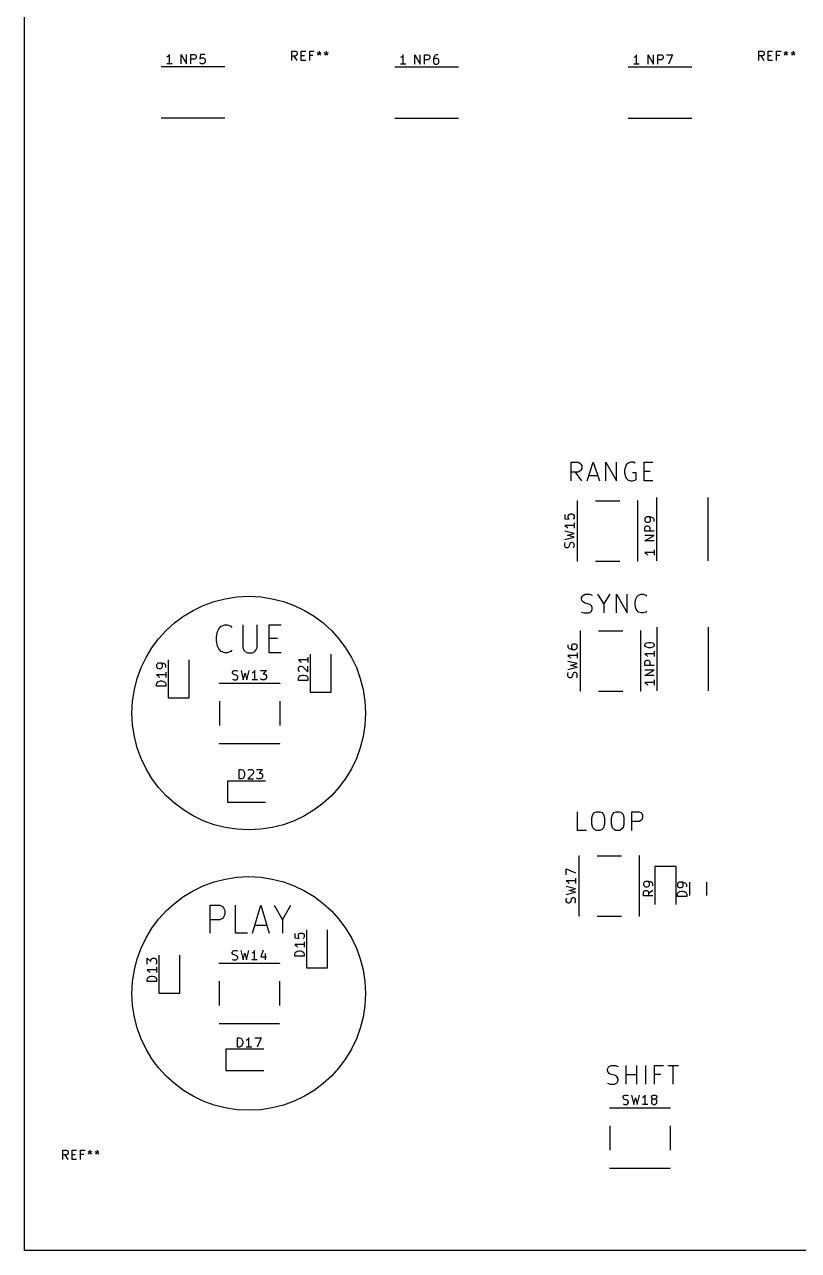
# Model space of a CAD drawing. Extents: x 119 to 479, y -311 to -46.
# Drawn here: x 119 to 201.8, y -311 to -179.8 of the extents above; entities that cross this region are included whole.
import ezdxf

# ---------------------------------------------------------------- set-up
doc = ezdxf.new("R2010")
doc.units = 0
doc.layers.add('BLACK', color=7, linetype='CONTINUOUS')

msp = doc.modelspace()

# ---------------------------------------------------------------- linework, layer by layer
at = {"layer": 'BLACK', "linetype": 'CONTINUOUS'}
for p, q in [((119, -311), (119, -51)), ((134.34, -183.25), (134.244, -183.298)), ((134.435, -183.155), (134.34, -183.25)), ((134.53, -183.012), (134.435, -183.155)), ((134.53, -184.012), (134.53, -183.012)), ((135.768, -184.012), (135.768, -183.012)), ((135.768, -183.012), (136.34, -184.012)), ((136.34, -184.012), (136.34, -183.012)), ((136.816, -184.012), (136.816, -183.012)), ((136.816, -183.012), (137.197, -183.012)), ((137.197, -183.536), (136.816, -183.536)), ((137.197, -183.012), (137.292, -183.06)), ((137.292, -183.489), (137.197, -183.536)), ((137.292, -183.06), (137.34, -183.108)), ((137.34, -183.441), (137.292, -183.489)), ((137.34, -183.108), (137.387, -183.203)), ((137.387, -183.346), (137.34, -183.441)), ((137.387, -183.203), (137.387, -183.346)), ((137.816, -183.012), (137.768, -183.489)), ((137.768, -183.489), (137.816, -183.441)), ((138.292, -183.012), (137.816, -183.012)), ((137.816, -183.441), (137.911, -183.393)), ((137.911, -183.393), (138.149, -183.393)), ((138.149, -183.393), (138.244, -183.441)), ((138.244, -183.441), (138.292, -183.489)), ((138.292, -183.489), (138.34, -183.584)), ((138.34, -183.584), (138.34, -183.822)), ((147.615, -183.672), (147.615, -182.672)), ((147.615, -182.672), (147.996, -182.672)), ((147.996, -183.196), (147.615, -183.196)), ((148.187, -183.672), (147.853, -183.196)), ((147.996, -182.672), (148.091, -182.72)), ((148.091, -183.149), (147.996, -183.196)), ((148.091, -182.72), (148.139, -182.768)), ((148.139, -183.101), (148.091, -183.149)), ((148.139, -182.768), (148.187, -182.863)), ((148.187, -183.006), (148.139, -183.101)), ((148.187, -182.863), (148.187, -183.006)), ((148.615, -183.672), (148.615, -182.672)), ((148.615, -182.672), (149.091, -182.672)), ((148.615, -183.149), (148.949, -183.149)), ((149.52, -183.672), (149.52, -182.672)), ((149.52, -182.672), (149.996, -182.672)), ((149.853, -183.149), (149.52, -183.149)), ((150.282, -182.815), (150.52, -182.91)), ((150.377, -183.101), (150.52, -182.91)), ((150.52, -182.672), (150.52, -182.91)), ((150.52, -182.91), (150.758, -182.815)), ((150.52, -182.91), (150.663, -183.101)), ((151.044, -182.815), (151.282, -182.91)), ((151.139, -183.101), (151.282, -182.91)), ((151.282, -182.672), (151.282, -182.91)), ((151.282, -182.91), (151.52, -182.815)), ((151.282, -182.91), (151.425, -183.101)), ((159.345, -183.295), (159.249, -183.343)), ((159.44, -183.2), (159.345, -183.295)), ((159.535, -183.057), (159.44, -183.2)), ((159.535, -184.057), (159.535, -183.057)), ((160.773, -184.057), (160.773, -183.057)), ((160.773, -183.057), (161.345, -184.057)), ((161.345, -184.057), (161.345, -183.057)), ((161.821, -184.057), (161.821, -183.057)), ((161.821, -183.057), (162.202, -183.057)), ((162.202, -183.581), (161.821, -183.581)), ((162.202, -183.057), (162.297, -183.105)), ((162.297, -183.533), (162.202, -183.581)), ((162.297, -183.105), (162.345, -183.153)), ((162.345, -183.486), (162.297, -183.533)), ((162.345, -183.153), (162.392, -183.248)), ((162.392, -183.391), (162.345, -183.486)), ((162.392, -183.248), (162.392, -183.391)), ((162.821, -183.295), (162.773, -183.486)), ((162.773, -183.486), (162.773, -183.867)), ((162.821, -183.533), (162.773, -183.629)), ((162.916, -183.153), (162.821, -183.295)), ((162.868, -183.486), (162.821, -183.533)), ((162.964, -183.438), (162.868, -183.486)), ((162.964, -183.105), (162.916, -183.153)), ((163.059, -183.057), (162.964, -183.105)), ((163.154, -183.438), (162.964, -183.438)), ((163.249, -183.057), (163.059, -183.057)), ((163.249, -183.486), (163.154, -183.438)), ((163.297, -183.533), (163.249, -183.486)), ((163.345, -183.629), (163.297, -183.533)), ((163.345, -183.867), (163.345, -183.629)), ((184.315, -183.295), (184.219, -183.343)), ((184.41, -183.2), (184.315, -183.295)), ((184.505, -183.057), (184.41, -183.2)), ((184.505, -184.057), (184.505, -183.057)), ((185.743, -184.057), (185.743, -183.057)), ((185.743, -183.057), (186.315, -184.057)), ((186.315, -184.057), (186.315, -183.057)), ((186.791, -184.057), (186.791, -183.057)), ((186.791, -183.057), (187.172, -183.057)), ((187.172, -183.581), (186.791, -183.581)), ((187.172, -183.057), (187.267, -183.105)), ((187.267, -183.533), (187.172, -183.581)), ((187.267, -183.105), (187.315, -183.153)), ((187.315, -183.486), (187.267, -183.533)), ((187.315, -183.153), (187.362, -183.248)), ((187.362, -183.391), (187.315, -183.486)), ((187.362, -183.248), (187.362, -183.391)), ((187.695, -183.057), (188.362, -183.057)), ((188.362, -183.057), (187.934, -184.057)), ((197.585, -183.662), (197.585, -182.662)), ((197.585, -182.662), (197.966, -182.662)), ((197.966, -183.186), (197.585, -183.186)), ((198.157, -183.662), (197.823, -183.186)), ((197.966, -182.662), (198.061, -182.71)), ((198.061, -183.139), (197.966, -183.186)), ((198.061, -182.71), (198.109, -182.758)), ((198.109, -183.091), (198.061, -183.139)), ((198.109, -182.758), (198.157, -182.853)), ((198.157, -182.996), (198.109, -183.091)), ((198.157, -182.853), (198.157, -182.996)), ((198.585, -183.662), (198.585, -182.662)), ((198.585, -182.662), (199.061, -182.662)), ((198.585, -183.139), (198.919, -183.139)), ((199.49, -183.662), (199.49, -182.662)), ((199.49, -182.662), (199.966, -182.662)), ((199.823, -183.139), (199.49, -183.139)), ((200.252, -182.805), (200.49, -182.9)), ((200.347, -183.091), (200.49, -182.9)), ((200.49, -182.662), (200.49, -182.9)), ((200.49, -182.9), (200.728, -182.805)), ((200.49, -182.9), (200.633, -183.091)), ((201.014, -182.805), (201.252, -182.9)), ((201.109, -183.091), (201.252, -182.9)), ((201.252, -182.662), (201.252, -182.9)), ((201.252, -182.9), (201.49, -182.805)), ((201.252, -182.9), (201.395, -183.091)), ((133.63, -184.31), (140.43, -184.31)), ((134.816, -184.012), (134.244, -184.012)), ((137.816, -183.965), (137.768, -183.917)), ((137.911, -184.012), (137.816, -183.965)), ((138.149, -184.012), (137.911, -184.012)), ((138.244, -183.965), (138.149, -184.012)), ((138.292, -183.917), (138.244, -183.965)), ((138.34, -183.822), (138.292, -183.917)), ((149.091, -183.672), (148.615, -183.672)), ((158.635, -184.355), (165.435, -184.355)), ((159.821, -184.057), (159.249, -184.057)), ((162.773, -183.867), (162.821, -183.962)), ((162.821, -183.962), (162.868, -184.01)), ((162.868, -184.01), (162.964, -184.057)), ((162.964, -184.057), (163.154, -184.057)), ((163.154, -184.057), (163.249, -184.01)), ((163.249, -184.01), (163.297, -183.962)), ((163.297, -183.962), (163.345, -183.867)), ((183.605, -184.355), (190.405, -184.355)), ((184.791, -184.057), (184.219, -184.057)), ((199.061, -183.662), (198.585, -183.662)), ((133.63, -189.81), (140.43, -189.81)), ((158.635, -189.855), (165.435, -189.855)), ((183.605, -189.855), (190.405, -189.855)), ((177.492, -228.655), (177.492, -226.655)), ((177.492, -226.655), (178.254, -226.655)), ((178.254, -226.655), (178.444, -226.75)), ((178.444, -226.75), (178.539, -226.845)), ((178.539, -226.845), (178.635, -227.036)), ((179.206, -228.655), (179.873, -226.655)), ((179.873, -226.655), (180.539, -228.655)), ((181.206, -228.655), (181.206, -226.655)), ((181.206, -226.655), (182.349, -228.655)), ((182.349, -228.655), (182.349, -226.655)), ((183.396, -226.94), (183.301, -227.131)), ((183.587, -226.75), (183.396, -226.94)), ((183.873, -226.655), (183.587, -226.75)), ((184.158, -226.655), (183.873, -226.655)), ((184.349, -226.75), (184.158, -226.655)), ((185.301, -228.655), (185.301, -226.655)), ((185.301, -226.655), (186.254, -226.655)), ((178.254, -227.702), (177.492, -227.702)), ((178.635, -228.655), (177.968, -227.702)), ((178.444, -227.607), (178.254, -227.702)), ((178.539, -227.512), (178.444, -227.607)), ((178.635, -227.321), (178.539, -227.512)), ((178.635, -227.036), (178.635, -227.321)), ((179.396, -228.083), (180.349, -228.083)), ((183.301, -227.131), (183.206, -227.512)), ((183.206, -227.512), (183.206, -227.798)), ((183.206, -227.798), (183.301, -228.179)), ((183.301, -228.179), (183.396, -228.369)), ((184.444, -227.798), (184.063, -227.798)), ((184.444, -228.464), (184.444, -227.798)), ((185.301, -227.607), (185.968, -227.607)), ((183.396, -228.369), (183.587, -228.56)), ((183.587, -228.56), (183.873, -228.655)), ((183.873, -228.655), (184.063, -228.655)), ((184.063, -228.655), (184.349, -228.56)), ((184.349, -228.56), (184.444, -228.464)), ((186.254, -228.655), (185.301, -228.655)), ((178.18, -237.23), (178.18, -230.77)), ((178.18, -230.77), (178.21, -230.77)), ((180.11, -230.77), (182.71, -230.77)), ((184.64, -230.77), (184.61, -230.77)), ((184.64, -237.23), (184.64, -230.77)), ((186.68, -237.22), (186.68, -230.42)), ((192.18, -237.22), (192.18, -230.42)), ((177.289, -232.238), (177.384, -232.19)), ((177.384, -232.19), (177.622, -232.19)), ((177.622, -232.19), (177.717, -232.238)), ((176.812, -232.238), (176.812, -232.714)), ((176.812, -232.714), (177.289, -232.762)), ((177.812, -233.429), (176.812, -233.429)), ((176.812, -233.429), (176.955, -233.524)), ((177.193, -232.381), (177.241, -232.286)), ((177.193, -232.619), (177.193, -232.381)), ((177.241, -232.714), (177.193, -232.619)), ((177.241, -232.286), (177.289, -232.238)), ((177.289, -232.762), (177.241, -232.714)), ((177.717, -232.238), (177.765, -232.286)), ((177.765, -232.714), (177.717, -232.762)), ((177.765, -232.286), (177.812, -232.381)), ((177.812, -232.619), (177.765, -232.714)), ((177.812, -232.381), (177.812, -232.619)), ((177.812, -233.143), (177.812, -233.714)), ((185.43, -232.606), (185.382, -232.701)), ((185.382, -232.701), (185.382, -232.891)), ((185.382, -232.891), (185.43, -232.987)), ((185.478, -232.558), (185.43, -232.606)), ((185.43, -232.987), (185.478, -233.034)), ((185.573, -232.51), (185.478, -232.558)), ((185.478, -233.034), (185.573, -233.082)), ((185.478, -233.51), (185.573, -233.463)), ((185.954, -232.51), (185.573, -232.51)), ((185.573, -233.082), (185.811, -233.082)), ((185.573, -233.463), (185.716, -233.463)), ((185.716, -233.463), (185.811, -233.51)), ((185.906, -232.558), (185.811, -232.51)), ((185.811, -233.082), (185.906, -233.034)), ((185.954, -232.606), (185.906, -232.558)), ((185.906, -233.034), (185.954, -232.987)), ((186.144, -232.558), (185.954, -232.51)), ((186.001, -232.701), (185.954, -232.606)), ((185.954, -232.987), (186.001, -232.891)), ((186.001, -232.891), (186.001, -232.701)), ((186.287, -232.653), (186.144, -232.558)), ((186.335, -232.701), (186.287, -232.653)), ((186.382, -232.796), (186.335, -232.701)), ((186.382, -232.987), (186.382, -232.796)), ((177.812, -234.286), (176.812, -234.048)), ((176.812, -234.905), (177.812, -234.667)), ((176.955, -233.524), (177.05, -233.619)), ((177.05, -233.619), (177.098, -233.714)), ((177.098, -234.476), (177.812, -234.286)), ((177.812, -234.667), (177.098, -234.476)), ((185.382, -233.653), (185.43, -233.558)), ((185.382, -234.034), (185.382, -233.653)), ((186.382, -234.034), (185.382, -234.034)), ((185.382, -235.082), (186.382, -234.51)), ((186.382, -234.51), (185.382, -234.51)), ((185.43, -233.558), (185.478, -233.51)), ((185.811, -233.51), (185.859, -233.558)), ((185.859, -233.558), (185.906, -233.653)), ((185.906, -233.653), (185.906, -234.034)), ((176.812, -235.381), (176.86, -235.238)), ((176.812, -235.619), (176.812, -235.381)), ((176.86, -235.714), (176.812, -235.619)), ((176.908, -235.762), (176.86, -235.714)), ((177.003, -235.81), (176.908, -235.762)), ((177.098, -235.81), (177.003, -235.81)), ((177.193, -235.762), (177.098, -235.81)), ((177.241, -235.714), (177.193, -235.762)), ((177.289, -235.619), (177.241, -235.714)), ((177.336, -235.429), (177.289, -235.619)), ((177.384, -235.333), (177.336, -235.429)), ((177.431, -235.286), (177.384, -235.333)), ((177.527, -235.238), (177.431, -235.286)), ((177.622, -235.238), (177.527, -235.238)), ((177.717, -235.286), (177.622, -235.238)), ((177.765, -235.333), (177.717, -235.286)), ((177.812, -235.429), (177.765, -235.333)), ((177.765, -235.81), (177.812, -235.667)), ((177.812, -235.667), (177.812, -235.429)), ((186.382, -235.082), (185.382, -235.082)), ((186.382, -236.034), (186.382, -236.606)), ((178.21, -237.23), (178.18, -237.23)), ((180.11, -237.23), (182.71, -237.23)), ((184.64, -237.23), (184.61, -237.23)), ((186.382, -236.32), (185.382, -236.32)), ((185.382, -236.32), (185.525, -236.415)), ((185.525, -236.415), (185.62, -236.51)), ((185.62, -236.51), (185.668, -236.606)), ((178.624, -241.161), (178.719, -240.97)), ((178.624, -241.351), (178.624, -241.161)), ((178.719, -241.542), (178.624, -241.351)), ((178.719, -240.97), (178.814, -240.875)), ((178.814, -240.875), (179.005, -240.78)), ((179.005, -240.78), (179.481, -240.78)), ((179.481, -240.78), (179.767, -240.875)), ((180.338, -240.78), (181.005, -241.827)), ((181.005, -241.827), (181.671, -240.78)), ((182.338, -242.78), (182.338, -240.78)), ((182.338, -240.78), (183.481, -242.78)), ((183.481, -242.78), (183.481, -240.78)), ((184.338, -241.637), (184.433, -241.256)), ((184.433, -241.256), (184.529, -241.065)), ((184.529, -241.065), (184.719, -240.875)), ((184.719, -240.875), (185.005, -240.78)), ((185.005, -240.78), (185.195, -240.78)), ((185.195, -240.78), (185.481, -240.875)), ((185.481, -240.875), (185.576, -240.97)), ((178.624, -242.685), (178.91, -242.78)), ((178.814, -241.637), (178.719, -241.542)), ((179.005, -241.732), (178.814, -241.637)), ((179.386, -241.827), (179.005, -241.732)), ((179.576, -241.923), (179.386, -241.827)), ((179.386, -242.78), (179.576, -242.685)), ((179.671, -242.018), (179.576, -241.923)), ((179.576, -242.685), (179.671, -242.589)), ((179.767, -242.208), (179.671, -242.018)), ((179.671, -242.589), (179.767, -242.399)), ((179.767, -242.399), (179.767, -242.208)), ((181.005, -241.827), (181.005, -242.78)), ((184.338, -241.923), (184.338, -241.637)), ((184.433, -242.304), (184.338, -241.923)), ((184.529, -242.494), (184.433, -242.304)), ((184.719, -242.685), (184.529, -242.494)), ((185.005, -242.78), (184.719, -242.685)), ((185.481, -242.685), (185.195, -242.78)), ((185.576, -242.589), (185.481, -242.685)), ((178.91, -242.78), (179.386, -242.78)), ((185.195, -242.78), (185.005, -242.78)), ((139.529, -245.344), (139.657, -244.772)), ((139.657, -244.772), (139.786, -244.487)), ((139.786, -244.487), (140.043, -244.201)), ((140.043, -244.201), (140.429, -244.058)), ((140.429, -244.058), (140.686, -244.058)), ((140.686, -244.058), (141.071, -244.201)), ((141.071, -244.201), (141.2, -244.344)), ((142.357, -244.058), (142.357, -246.487)), ((143.9, -246.487), (143.9, -244.058)), ((145.186, -247.058), (145.186, -244.058)), ((145.186, -244.058), (146.471, -244.058)), ((178.51, -244.69), (178.54, -244.69)), ((178.51, -251.15), (178.51, -244.69)), ((180.44, -244.69), (183.04, -244.69)), ((184.97, -244.69), (184.94, -244.69)), ((184.97, -251.15), (184.97, -244.69)), ((186.69, -251.12), (186.69, -244.32)), ((192.19, -251.12), (192.19, -244.32)), ((139.529, -245.772), (139.529, -245.344)), ((139.657, -246.344), (139.529, -245.772)), ((139.786, -246.629), (139.657, -246.344)), ((142.357, -246.487), (142.486, -246.772)), ((143.771, -246.772), (143.9, -246.487)), ((145.186, -245.487), (146.086, -245.487)), ((177.142, -246.206), (177.142, -246.396)), ((177.142, -246.396), (177.19, -246.491)), ((177.19, -246.491), (177.238, -246.539)), ((177.238, -246.539), (177.38, -246.634)), ((177.571, -246.206), (177.523, -246.301)), ((177.523, -246.301), (177.523, -246.491)), ((177.523, -246.491), (177.571, -246.587)), ((177.619, -246.158), (177.571, -246.206)), ((177.571, -246.587), (177.619, -246.634)), ((177.714, -246.11), (177.619, -246.158)), ((177.952, -246.11), (177.714, -246.11)), ((178.047, -246.158), (177.952, -246.11)), ((178.095, -246.206), (178.047, -246.158)), ((178.047, -246.634), (178.095, -246.587)), ((178.142, -246.301), (178.095, -246.206)), ((178.095, -246.587), (178.142, -246.491)), ((178.142, -246.491), (178.142, -246.301)), ((185.392, -246.172), (185.44, -246.077)), ((185.392, -246.268), (185.392, -246.172)), ((185.44, -246.363), (185.392, -246.268)), ((185.44, -246.077), (185.488, -246.03)), ((185.488, -246.41), (185.44, -246.363)), ((185.488, -246.03), (185.583, -245.982)), ((185.583, -246.458), (185.488, -246.41)), ((185.583, -245.982), (185.773, -245.934)), ((185.773, -246.506), (185.583, -246.458)), ((185.773, -245.934), (186.011, -245.934)), ((186.011, -246.506), (185.773, -246.506)), ((186.011, -245.934), (186.202, -245.982)), ((186.202, -246.458), (186.011, -246.506)), ((186.202, -245.982), (186.297, -246.03)), ((186.297, -246.41), (186.202, -246.458)), ((186.297, -246.03), (186.345, -246.077)), ((186.345, -246.363), (186.297, -246.41)), ((186.345, -246.077), (186.392, -246.172)), ((186.392, -246.268), (186.345, -246.363)), ((186.392, -246.172), (186.392, -246.268)), ((134.365, -247.812), (134.365, -251.873)), ((136.635, -251.873), (136.635, -247.812)), ((140.043, -246.915), (139.786, -246.629)), ((140.429, -247.058), (140.043, -246.915)), ((140.686, -247.058), (140.429, -247.058)), ((141.071, -246.915), (140.686, -247.058)), ((141.2, -246.772), (141.071, -246.915)), ((142.486, -246.772), (142.614, -246.915)), ((142.614, -246.915), (142.871, -247.058)), ((142.871, -247.058), (143.386, -247.058)), ((143.386, -247.058), (143.643, -246.915)), ((143.643, -246.915), (143.771, -246.772)), ((146.471, -247.058), (145.186, -247.058)), ((149.332, -247.811), (148.332, -247.811)), ((148.332, -247.811), (148.475, -247.907)), ((148.475, -247.907), (148.57, -248.002)), ((149.332, -247.526), (149.332, -248.097)), ((149.565, -247.188), (149.565, -251.248)), ((151.835, -251.248), (151.835, -247.188)), ((178.142, -247.349), (177.142, -247.349)), ((177.142, -247.349), (177.285, -247.444)), ((177.285, -247.444), (177.38, -247.539)), ((177.38, -246.634), (177.571, -246.682)), ((177.38, -247.539), (177.428, -247.634)), ((177.571, -246.682), (177.952, -246.682)), ((177.619, -246.634), (177.714, -246.682)), ((177.952, -246.682), (178.047, -246.634)), ((178.142, -247.063), (178.142, -247.634)), ((186.392, -247.172), (185.392, -247.172)), ((185.392, -247.172), (185.535, -247.268)), ((185.44, -247.934), (185.488, -247.887)), ((185.488, -247.887), (185.583, -247.839)), ((185.535, -247.268), (185.63, -247.363)), ((185.583, -247.839), (185.726, -247.839)), ((185.63, -247.363), (185.678, -247.458)), ((185.726, -247.839), (185.821, -247.887)), ((185.821, -247.887), (185.869, -247.934)), ((186.392, -246.887), (186.392, -247.458)), ((133.18, -248.246), (133.132, -248.341)), ((133.132, -248.341), (133.132, -248.532)), ((133.132, -248.532), (133.18, -248.627)), ((133.228, -248.198), (133.18, -248.246)), ((133.18, -248.627), (133.228, -248.674)), ((133.323, -248.151), (133.228, -248.198)), ((133.228, -248.674), (133.323, -248.722)), ((133.704, -248.151), (133.323, -248.151)), ((133.323, -248.722), (133.561, -248.722)), ((133.656, -248.198), (133.561, -248.151)), ((133.561, -248.722), (133.656, -248.674)), ((133.704, -248.246), (133.656, -248.198)), ((133.656, -248.674), (133.704, -248.627)), ((133.894, -248.198), (133.704, -248.151)), ((133.751, -248.341), (133.704, -248.246)), ((133.704, -248.627), (133.751, -248.532)), ((133.751, -248.532), (133.751, -248.341)), ((134.037, -248.293), (133.894, -248.198)), ((134.085, -248.341), (134.037, -248.293)), ((134.132, -248.436), (134.085, -248.341)), ((134.132, -248.627), (134.132, -248.436)), ((134.132, -249.103), (134.132, -249.674)), ((141.27, -249.123), (141.318, -249.028)), ((141.27, -249.218), (141.27, -249.123)), ((141.318, -249.313), (141.27, -249.218)), ((141.318, -249.028), (141.366, -248.98)), ((141.366, -248.98), (141.461, -248.932)), ((141.461, -248.932), (141.699, -248.932)), ((141.699, -248.932), (141.842, -248.98)), ((142.175, -248.932), (142.413, -249.932)), ((142.413, -249.932), (142.604, -249.218)), ((142.604, -249.218), (142.794, -249.932)), ((142.794, -249.932), (143.032, -248.932)), ((143.461, -249.17), (143.366, -249.218)), ((143.556, -249.075), (143.461, -249.17)), ((143.651, -248.932), (143.556, -249.075)), ((143.651, -249.932), (143.651, -248.932)), ((144.27, -248.932), (144.89, -248.932)), ((144.89, -248.932), (144.556, -249.313)), ((148.332, -248.668), (148.38, -248.573)), ((148.332, -248.907), (148.332, -248.668)), ((148.38, -249.002), (148.332, -248.907)), ((148.38, -248.573), (148.428, -248.526)), ((148.428, -249.049), (148.38, -249.002)), ((148.428, -248.526), (148.523, -248.478)), ((148.523, -248.478), (148.618, -248.478)), ((148.57, -248.002), (148.618, -248.097)), ((148.618, -248.478), (148.761, -248.526)), ((148.761, -248.526), (149.332, -249.097)), ((149.332, -249.097), (149.332, -248.478)), ((178.142, -248.206), (177.142, -247.968)), ((177.142, -248.825), (178.142, -248.587)), ((177.142, -249.301), (177.19, -249.158)), ((177.428, -248.396), (178.142, -248.206)), ((178.142, -248.587), (177.428, -248.396)), ((177.761, -249.206), (177.714, -249.253)), ((177.857, -249.158), (177.761, -249.206)), ((177.952, -249.158), (177.857, -249.158)), ((178.047, -249.206), (177.952, -249.158)), ((178.095, -249.253), (178.047, -249.206)), ((185.392, -248.03), (185.44, -247.934)), ((185.392, -248.41), (185.392, -248.03)), ((186.392, -248.41), (185.392, -248.41)), ((185.392, -249.458), (186.392, -248.887)), ((186.392, -248.887), (185.392, -248.887)), ((185.869, -247.934), (185.916, -248.03)), ((185.916, -248.03), (185.916, -248.41)), ((134.132, -249.389), (133.132, -249.389)), ((133.132, -249.389), (133.275, -249.484)), ((133.132, -250.389), (133.18, -250.246)), ((133.132, -250.627), (133.132, -250.389)), ((133.18, -250.246), (133.275, -250.151)), ((133.275, -249.484), (133.37, -249.579)), ((133.275, -250.151), (133.37, -250.103)), ((133.37, -249.579), (133.418, -249.674)), ((133.37, -250.103), (133.561, -250.055)), ((133.561, -250.055), (133.704, -250.055)), ((133.704, -250.055), (133.894, -250.103)), ((133.894, -250.103), (133.99, -250.151)), ((133.99, -250.151), (134.085, -250.246)), ((134.085, -250.246), (134.132, -250.389)), ((134.132, -250.389), (134.132, -250.627)), ((139.85, -250.3), (146.31, -250.3)), ((139.85, -250.33), (139.85, -250.3)), ((141.27, -249.885), (141.413, -249.932)), ((141.366, -249.361), (141.318, -249.313)), ((141.461, -249.409), (141.366, -249.361)), ((141.413, -249.932), (141.651, -249.932)), ((141.651, -249.456), (141.461, -249.409)), ((141.747, -249.504), (141.651, -249.456)), ((141.651, -249.932), (141.747, -249.885)), ((141.794, -249.551), (141.747, -249.504)), ((141.747, -249.885), (141.794, -249.837)), ((141.842, -249.647), (141.794, -249.551)), ((141.794, -249.837), (141.842, -249.742)), ((141.842, -249.742), (141.842, -249.647)), ((143.937, -249.932), (143.366, -249.932)), ((144.318, -249.885), (144.27, -249.837)), ((144.413, -249.932), (144.318, -249.885)), ((144.699, -249.932), (144.413, -249.932)), ((144.556, -249.313), (144.699, -249.313)), ((144.699, -249.313), (144.794, -249.361)), ((144.794, -249.885), (144.699, -249.932)), ((144.794, -249.361), (144.842, -249.409)), ((144.842, -249.837), (144.794, -249.885)), ((144.842, -249.409), (144.89, -249.504)), ((144.89, -249.742), (144.842, -249.837)), ((144.89, -249.504), (144.89, -249.742)), ((146.31, -250.3), (146.31, -250.33)), ((148.332, -249.764), (148.38, -249.621)), ((148.332, -250.002), (148.332, -249.764)), ((149.332, -250.002), (148.332, -250.002)), ((148.38, -249.621), (148.475, -249.526)), ((148.475, -249.526), (148.57, -249.478)), ((148.57, -249.478), (148.761, -249.43)), ((148.761, -249.43), (148.904, -249.43)), ((148.904, -249.43), (149.094, -249.478)), ((149.094, -249.478), (149.19, -249.526)), ((149.19, -249.526), (149.285, -249.621)), ((149.285, -249.621), (149.332, -249.764)), ((149.332, -249.764), (149.332, -250.002)), ((177.142, -249.539), (177.142, -249.301)), ((177.19, -249.634), (177.142, -249.539)), ((177.238, -249.682), (177.19, -249.634)), ((177.333, -249.73), (177.238, -249.682)), ((177.428, -249.73), (177.333, -249.73)), ((177.523, -249.682), (177.428, -249.73)), ((177.571, -249.634), (177.523, -249.682)), ((177.619, -249.539), (177.571, -249.634)), ((177.666, -249.349), (177.619, -249.539)), ((177.714, -249.253), (177.666, -249.349)), ((178.142, -249.349), (178.095, -249.253)), ((178.095, -249.73), (178.142, -249.587)), ((178.142, -249.587), (178.142, -249.349)), ((186.392, -249.458), (185.392, -249.458)), ((186.392, -250.22), (185.392, -250.22)), ((185.392, -250.22), (185.535, -250.315)), ((185.535, -250.315), (185.63, -250.41)), ((185.63, -250.41), (185.678, -250.506)), ((186.392, -249.934), (186.392, -250.506)), ((134.132, -250.627), (133.132, -250.627)), ((149.565, -251.248), (151.835, -251.248)), ((178.54, -251.15), (178.51, -251.15)), ((180.44, -251.15), (183.04, -251.15)), ((184.97, -251.15), (184.94, -251.15)), ((134.365, -251.873), (136.635, -251.873)), ((139.85, -252.23), (139.85, -254.83)), ((146.31, -252.23), (146.31, -254.83)), ((139.85, -256.76), (139.85, -256.73)), ((139.85, -256.76), (146.31, -256.76)), ((146.31, -256.76), (146.31, -256.73)), ((141.986, -260.532), (141.986, -259.532)), ((141.986, -259.532), (142.224, -259.532)), ((142.224, -259.532), (142.367, -259.58)), ((142.367, -259.58), (142.462, -259.675)), ((142.462, -259.675), (142.51, -259.77)), ((142.938, -259.628), (142.986, -259.58)), ((142.986, -259.58), (143.081, -259.532)), ((143.081, -259.532), (143.319, -259.532)), ((143.319, -259.532), (143.414, -259.58)), ((143.414, -259.58), (143.462, -259.628)), ((143.462, -259.628), (143.51, -259.723)), ((143.51, -259.723), (143.51, -259.818)), ((143.843, -259.532), (144.462, -259.532)), ((144.462, -259.532), (144.129, -259.913)), ((144.8, -260.765), (140.74, -260.765)), ((140.74, -260.765), (140.74, -263.035)), ((142.224, -260.532), (141.986, -260.532)), ((142.367, -260.485), (142.224, -260.532)), ((142.462, -260.39), (142.367, -260.485)), ((142.51, -260.294), (142.462, -260.39)), ((142.51, -259.77), (142.557, -259.961)), ((142.557, -260.104), (142.51, -260.294)), ((142.557, -259.961), (142.557, -260.104)), ((143.462, -259.961), (142.89, -260.532)), ((142.89, -260.532), (143.51, -260.532)), ((143.51, -259.818), (143.462, -259.961)), ((143.89, -260.485), (143.843, -260.437)), ((143.986, -260.532), (143.89, -260.485)), ((144.271, -260.532), (143.986, -260.532)), ((144.129, -259.913), (144.271, -259.913)), ((144.271, -259.913), (144.367, -259.961)), ((144.367, -260.485), (144.271, -260.532)), ((144.367, -259.961), (144.414, -260.009)), ((144.414, -260.437), (144.367, -260.485)), ((144.414, -260.009), (144.462, -260.104)), ((144.462, -260.342), (144.414, -260.437)), ((144.462, -260.104), (144.462, -260.342)), ((140.74, -263.035), (144.8, -263.035)), ((178.196, -266.055), (178.196, -264.055)), ((179.72, -264.721), (179.815, -264.34)), ((179.72, -265.388), (179.72, -264.721)), ((179.815, -264.34), (180.006, -264.15)), ((180.006, -264.15), (180.196, -264.055)), ((180.196, -264.055), (180.577, -264.055)), ((180.577, -264.055), (180.768, -264.15)), ((180.768, -264.15), (180.958, -264.34)), ((180.958, -264.34), (181.054, -264.721)), ((181.054, -264.721), (181.054, -265.388)), ((181.815, -264.721), (181.911, -264.34)), ((181.815, -265.388), (181.815, -264.721)), ((181.911, -264.34), (182.101, -264.15)), ((182.101, -264.15), (182.292, -264.055)), ((182.292, -264.055), (182.673, -264.055)), ((182.673, -264.055), (182.863, -264.15)), ((182.863, -264.15), (183.054, -264.34)), ((183.054, -264.34), (183.149, -264.721)), ((183.149, -264.721), (183.149, -265.388)), ((184.006, -266.055), (184.006, -264.055)), ((184.006, -264.055), (184.768, -264.055)), ((184.768, -264.055), (184.958, -264.15)), ((184.958, -264.15), (185.054, -264.245)), ((185.054, -264.912), (184.958, -265.007)), ((185.054, -264.245), (185.149, -264.436)), ((185.149, -264.721), (185.054, -264.912)), ((185.149, -264.436), (185.149, -264.721)), ((179.149, -266.055), (178.196, -266.055)), ((179.815, -265.769), (179.72, -265.388)), ((180.006, -265.96), (179.815, -265.769)), ((180.196, -266.055), (180.006, -265.96)), ((180.577, -266.055), (180.196, -266.055)), ((180.768, -265.96), (180.577, -266.055)), ((180.958, -265.769), (180.768, -265.96)), ((181.054, -265.388), (180.958, -265.769)), ((181.911, -265.769), (181.815, -265.388)), ((182.101, -265.96), (181.911, -265.769)), ((182.292, -266.055), (182.101, -265.96)), ((182.673, -266.055), (182.292, -266.055)), ((182.863, -265.96), (182.673, -266.055)), ((183.054, -265.769), (182.863, -265.96)), ((183.149, -265.388), (183.054, -265.769)), ((184.768, -265.102), (184.006, -265.102)), ((184.958, -265.007), (184.768, -265.102)), ((178.35, -268.78), (178.38, -268.78)), ((178.35, -275.24), (178.35, -268.78)), ((180.28, -268.78), (182.88, -268.78)), ((184.81, -268.78), (184.78, -268.78)), ((184.81, -275.24), (184.81, -268.78)), ((176.982, -270.82), (176.982, -270.153)), ((176.982, -270.153), (177.982, -270.581)), ((186.465, -269.928), (186.465, -273.988)), ((188.735, -269.928), (186.465, -269.928)), ((188.735, -273.988), (188.735, -269.928)), ((177.982, -271.439), (176.982, -271.439)), ((176.982, -271.439), (177.125, -271.534)), ((177.125, -271.534), (177.22, -271.629)), ((177.982, -271.153), (177.982, -271.724)), ((185.443, -271.514), (185.348, -271.562)), ((185.824, -271.514), (185.443, -271.514)), ((185.776, -271.562), (185.681, -271.514)), ((186.014, -271.562), (185.824, -271.514)), ((177.982, -272.296), (176.982, -272.058)), ((176.982, -272.915), (177.982, -272.677)), ((177.22, -271.629), (177.268, -271.724)), ((177.268, -272.486), (177.982, -272.296)), ((177.982, -272.677), (177.268, -272.486)), ((185.3, -271.61), (185.252, -271.705)), ((185.252, -271.705), (185.252, -271.895)), ((185.252, -271.895), (185.3, -271.99)), ((185.252, -272.657), (185.3, -272.562)), ((185.252, -273.038), (185.252, -272.657)), ((185.348, -271.562), (185.3, -271.61)), ((185.3, -271.99), (185.348, -272.038)), ((185.3, -272.562), (185.348, -272.514)), ((185.348, -272.038), (185.443, -272.086)), ((185.348, -272.514), (185.443, -272.467)), ((185.443, -272.086), (185.681, -272.086)), ((185.443, -272.467), (185.586, -272.467)), ((185.586, -272.467), (185.681, -272.514)), ((185.681, -272.086), (185.776, -272.038)), ((185.681, -272.514), (185.729, -272.562)), ((185.729, -272.562), (185.776, -272.657)), ((185.824, -271.61), (185.776, -271.562)), ((185.776, -272.038), (185.824, -271.99)), ((186.252, -272.467), (185.776, -272.8)), ((185.776, -272.657), (185.776, -273.038)), ((185.871, -271.705), (185.824, -271.61)), ((185.824, -271.99), (185.871, -271.895)), ((185.871, -271.895), (185.871, -271.705)), ((186.157, -271.657), (186.014, -271.562)), ((186.205, -271.705), (186.157, -271.657)), ((186.252, -271.8), (186.205, -271.705)), ((186.252, -271.99), (186.252, -271.8)), ((188.92, -271.697), (188.872, -271.792)), ((188.872, -271.792), (188.872, -271.983)), ((188.872, -271.983), (188.92, -272.078)), ((188.872, -272.887), (188.92, -272.745)), ((188.968, -271.649), (188.92, -271.697)), ((188.92, -272.078), (188.968, -272.126)), ((188.92, -272.745), (189.015, -272.649)), ((189.063, -271.602), (188.968, -271.649)), ((188.968, -272.126), (189.063, -272.173)), ((189.015, -272.649), (189.11, -272.602)), ((189.444, -271.602), (189.063, -271.602)), ((189.063, -272.173), (189.301, -272.173)), ((189.11, -272.602), (189.301, -272.554)), ((189.396, -271.649), (189.301, -271.602)), ((189.301, -272.173), (189.396, -272.126)), ((189.301, -272.554), (189.444, -272.554)), ((189.444, -271.697), (189.396, -271.649)), ((189.396, -272.126), (189.444, -272.078)), ((189.634, -271.649), (189.444, -271.602)), ((189.491, -271.792), (189.444, -271.697)), ((189.444, -272.078), (189.491, -271.983)), ((189.444, -272.554), (189.634, -272.602)), ((189.491, -271.983), (189.491, -271.792)), ((189.777, -271.745), (189.634, -271.649)), ((189.634, -272.602), (189.73, -272.649)), ((189.73, -272.649), (189.825, -272.745)), ((189.825, -271.792), (189.777, -271.745)), ((189.872, -271.887), (189.825, -271.792)), ((189.825, -272.745), (189.872, -272.887)), ((189.872, -272.078), (189.872, -271.887)), ((190.19, -273.027), (190.19, -271.573)), ((192.01, -273.027), (192.01, -271.573)), ((138.886, -277.058), (138.886, -274.058)), ((138.886, -274.058), (139.914, -274.058)), ((139.914, -274.058), (140.171, -274.201)), ((141.586, -277.058), (141.586, -274.058)), ((143.386, -277.058), (144.286, -274.058)), ((144.286, -274.058), (145.186, -277.058)), ((145.7, -274.058), (146.6, -275.629)), ((146.6, -275.629), (147.5, -274.058)), ((176.982, -273.391), (177.03, -273.248)), ((176.982, -273.629), (176.982, -273.391)), ((177.03, -273.724), (176.982, -273.629)), ((177.078, -273.772), (177.03, -273.724)), ((177.173, -273.82), (177.078, -273.772)), ((177.268, -273.82), (177.173, -273.82)), ((177.363, -273.772), (177.268, -273.82)), ((177.411, -273.724), (177.363, -273.772)), ((177.459, -273.629), (177.411, -273.724)), ((177.506, -273.439), (177.459, -273.629)), ((177.554, -273.343), (177.506, -273.439)), ((177.601, -273.296), (177.554, -273.343)), ((177.697, -273.248), (177.601, -273.296)), ((177.792, -273.248), (177.697, -273.248)), ((177.887, -273.296), (177.792, -273.248)), ((177.935, -273.343), (177.887, -273.296)), ((177.982, -273.439), (177.935, -273.343)), ((177.935, -273.82), (177.982, -273.677)), ((177.982, -273.677), (177.982, -273.439)), ((186.252, -273.038), (185.252, -273.038)), ((188.872, -273.126), (188.872, -272.887)), ((189.872, -273.126), (188.872, -273.126)), ((189.872, -272.887), (189.872, -273.126)), ((140.171, -274.201), (140.3, -274.344)), ((140.3, -275.344), (140.171, -275.487)), ((140.3, -274.344), (140.429, -274.629)), ((140.429, -275.058), (140.3, -275.344)), ((140.429, -274.629), (140.429, -275.058)), ((178.38, -275.24), (178.35, -275.24)), ((180.28, -275.24), (182.88, -275.24)), ((184.81, -275.24), (184.78, -275.24)), ((139.914, -275.629), (138.886, -275.629)), ((140.171, -275.487), (139.914, -275.629)), ((143.643, -276.201), (144.929, -276.201)), ((146.6, -275.629), (146.6, -277.058)), ((149.165, -276.7), (149.165, -280.76)), ((151.435, -280.76), (151.435, -276.7)), ((142.871, -277.058), (141.586, -277.058)), ((147.932, -277.086), (147.932, -277.562)), ((147.932, -277.562), (148.409, -277.61)), ((148.313, -277.229), (148.361, -277.133)), ((148.313, -277.467), (148.313, -277.229)), ((148.361, -277.562), (148.313, -277.467)), ((148.361, -277.133), (148.409, -277.086)), ((148.409, -277.61), (148.361, -277.562)), ((148.409, -277.086), (148.504, -277.038)), ((148.504, -277.038), (148.742, -277.038)), ((148.742, -277.038), (148.837, -277.086)), ((148.837, -277.086), (148.885, -277.133)), ((148.885, -277.562), (148.837, -277.61)), ((148.885, -277.133), (148.932, -277.229)), ((148.932, -277.467), (148.885, -277.562)), ((148.932, -277.229), (148.932, -277.467)), ((148.932, -277.99), (148.932, -278.562)), ((133.365, -279.4), (133.365, -283.46)), ((135.635, -283.46), (135.635, -279.4)), ((141.24, -279.093), (141.288, -278.998)), ((141.24, -279.188), (141.24, -279.093)), ((141.288, -279.283), (141.24, -279.188)), ((141.288, -278.998), (141.336, -278.95)), ((141.336, -279.331), (141.288, -279.283)), ((141.336, -278.95), (141.431, -278.902)), ((141.431, -279.379), (141.336, -279.331)), ((141.431, -278.902), (141.669, -278.902)), ((141.621, -279.426), (141.431, -279.379)), ((141.669, -278.902), (141.812, -278.95)), ((142.145, -278.902), (142.383, -279.902)), ((142.383, -279.902), (142.574, -279.188)), ((142.574, -279.188), (142.764, -279.902)), ((142.764, -279.902), (143.002, -278.902)), ((143.431, -279.14), (143.336, -279.188)), ((143.526, -279.045), (143.431, -279.14)), ((143.621, -278.902), (143.526, -279.045)), ((143.621, -279.902), (143.621, -278.902)), ((144.526, -278.855), (144.288, -279.569)), ((144.764, -279.236), (144.764, -279.902)), ((148.932, -278.276), (147.932, -278.276)), ((147.932, -278.276), (148.075, -278.371)), ((147.932, -279.276), (147.98, -279.133)), ((147.932, -279.514), (147.932, -279.276)), ((147.98, -279.133), (148.075, -279.038)), ((148.075, -278.371), (148.17, -278.467)), ((148.075, -279.038), (148.17, -278.99)), ((148.17, -278.467), (148.218, -278.562)), ((148.17, -278.99), (148.361, -278.943)), ((148.361, -278.943), (148.504, -278.943)), ((148.504, -278.943), (148.694, -278.99)), ((148.694, -278.99), (148.79, -279.038)), ((148.79, -279.038), (148.885, -279.133)), ((148.885, -279.133), (148.932, -279.276)), ((148.932, -279.276), (148.932, -279.514)), ((132.132, -280.357), (132.132, -279.738)), ((132.132, -279.738), (132.513, -280.071)), ((132.513, -279.929), (132.561, -279.833)), ((132.513, -280.071), (132.513, -279.929)), ((132.561, -279.833), (132.609, -279.786)), ((132.609, -279.786), (132.704, -279.738)), ((132.704, -279.738), (132.942, -279.738)), ((132.942, -279.738), (133.037, -279.786)), ((133.037, -279.786), (133.085, -279.833)), ((133.085, -280.31), (133.037, -280.357)), ((133.085, -279.833), (133.132, -279.929)), ((133.132, -280.214), (133.085, -280.31)), ((133.132, -279.929), (133.132, -280.214)), ((133.132, -280.69), (133.132, -281.262)), ((139.82, -280.3), (139.82, -280.27)), ((139.82, -280.27), (146.28, -280.27)), ((141.24, -279.855), (141.383, -279.902)), ((141.383, -279.902), (141.621, -279.902)), ((141.717, -279.474), (141.621, -279.426)), ((141.621, -279.902), (141.717, -279.855)), ((141.764, -279.521), (141.717, -279.474)), ((141.717, -279.855), (141.764, -279.807)), ((141.812, -279.617), (141.764, -279.521)), ((141.764, -279.807), (141.812, -279.712)), ((141.812, -279.712), (141.812, -279.617)), ((143.907, -279.902), (143.336, -279.902)), ((144.288, -279.569), (144.907, -279.569)), ((146.28, -280.27), (146.28, -280.3)), ((148.932, -279.514), (147.932, -279.514)), ((133.132, -280.976), (132.132, -280.976)), ((132.132, -280.976), (132.275, -281.071)), ((132.132, -281.976), (132.18, -281.833)), ((132.132, -282.214), (132.132, -281.976)), ((132.18, -281.833), (132.275, -281.738)), ((132.275, -281.071), (132.37, -281.167)), ((132.275, -281.738), (132.37, -281.69)), ((132.37, -281.167), (132.418, -281.262)), ((132.37, -281.69), (132.561, -281.643)), ((132.561, -281.643), (132.704, -281.643)), ((132.704, -281.643), (132.894, -281.69)), ((132.894, -281.69), (132.99, -281.738)), ((132.99, -281.738), (133.085, -281.833)), ((133.085, -281.833), (133.132, -281.976)), ((133.132, -281.976), (133.132, -282.214)), ((149.165, -280.76), (151.435, -280.76)), ((133.132, -282.214), (132.132, -282.214)), ((139.82, -282.2), (139.82, -284.8)), ((146.28, -282.2), (146.28, -284.8)), ((133.365, -283.46), (135.635, -283.46)), ((139.82, -286.73), (139.82, -286.7)), ((139.82, -286.73), (146.28, -286.73)), ((146.28, -286.73), (146.28, -286.7)), ((141.786, -289.232), (141.786, -288.232)), ((141.786, -288.232), (142.024, -288.232)), ((142.024, -288.232), (142.167, -288.28)), ((142.167, -288.28), (142.262, -288.375)), ((142.262, -288.375), (142.31, -288.47)), ((142.31, -288.47), (142.357, -288.661)), ((142.833, -288.47), (142.738, -288.518)), ((142.929, -288.375), (142.833, -288.47)), ((143.024, -288.232), (142.929, -288.375)), ((143.024, -289.232), (143.024, -288.232)), ((143.643, -288.232), (144.31, -288.232)), ((144.31, -288.232), (143.881, -289.232)), ((140.54, -289.465), (140.54, -291.735)), ((144.6, -289.465), (140.54, -289.465)), ((142.024, -289.232), (141.786, -289.232)), ((142.167, -289.185), (142.024, -289.232)), ((142.262, -289.09), (142.167, -289.185)), ((142.31, -288.994), (142.262, -289.09)), ((142.357, -288.804), (142.31, -288.994)), ((142.357, -288.661), (142.357, -288.804)), ((143.31, -289.232), (142.738, -289.232)), ((181.576, -291.3), (181.767, -291.205)), ((181.767, -291.205), (182.243, -291.205)), ((182.243, -291.205), (182.529, -291.3)), ((183.386, -293.205), (183.386, -291.205)), ((184.529, -293.205), (184.529, -291.205)), ((185.481, -293.205), (185.481, -291.205)), ((186.433, -293.205), (186.433, -291.205)), ((186.433, -291.205), (187.386, -291.205)), ((187.862, -291.205), (189.005, -291.205)), ((188.433, -293.205), (188.433, -291.205)), ((140.54, -291.735), (144.6, -291.735)), ((181.386, -291.586), (181.481, -291.395)), ((181.386, -291.776), (181.386, -291.586)), ((181.481, -291.967), (181.386, -291.776)), ((181.481, -291.395), (181.576, -291.3)), ((181.576, -292.062), (181.481, -291.967)), ((181.767, -292.157), (181.576, -292.062)), ((182.148, -292.252), (181.767, -292.157)), ((182.338, -292.348), (182.148, -292.252)), ((182.433, -292.443), (182.338, -292.348)), ((182.529, -292.633), (182.433, -292.443)), ((183.386, -292.157), (184.529, -292.157)), ((187.1, -292.157), (186.433, -292.157)), ((181.386, -293.11), (181.671, -293.205)), ((181.671, -293.205), (182.148, -293.205)), ((182.148, -293.205), (182.338, -293.11)), ((182.338, -293.11), (182.433, -293.014)), ((182.433, -293.014), (182.529, -292.824)), ((182.529, -292.824), (182.529, -292.633)), ((183.05, -294.563), (183.098, -294.468)), ((183.05, -294.658), (183.05, -294.563)), ((183.098, -294.753), (183.05, -294.658)), ((183.098, -294.468), (183.146, -294.42)), ((183.146, -294.801), (183.098, -294.753)), ((183.146, -294.42), (183.241, -294.372)), ((183.241, -294.849), (183.146, -294.801)), ((183.241, -294.372), (183.479, -294.372)), ((183.431, -294.896), (183.241, -294.849)), ((183.527, -294.944), (183.431, -294.896)), ((183.479, -294.372), (183.622, -294.42)), ((183.574, -294.991), (183.527, -294.944)), ((183.622, -295.087), (183.574, -294.991)), ((183.622, -295.182), (183.622, -295.087)), ((183.955, -294.372), (184.193, -295.372)), ((184.193, -295.372), (184.384, -294.658)), ((184.384, -294.658), (184.574, -295.372)), ((184.574, -295.372), (184.812, -294.372)), ((185.241, -294.61), (185.146, -294.658)), ((185.336, -294.515), (185.241, -294.61)), ((185.431, -294.372), (185.336, -294.515)), ((185.431, -295.372), (185.431, -294.372)), ((186.098, -294.563), (186.146, -294.468)), ((186.098, -294.61), (186.098, -294.563)), ((186.146, -294.706), (186.098, -294.61)), ((186.146, -294.896), (186.098, -294.991)), ((186.098, -294.991), (186.098, -295.182)), ((186.146, -294.468), (186.193, -294.42)), ((186.193, -294.753), (186.146, -294.706)), ((186.193, -294.849), (186.146, -294.896)), ((186.193, -294.42), (186.289, -294.372)), ((186.289, -294.801), (186.193, -294.753)), ((186.289, -294.801), (186.193, -294.849)), ((186.289, -294.372), (186.479, -294.372)), ((186.479, -294.801), (186.289, -294.801)), ((186.479, -294.372), (186.574, -294.42)), ((186.574, -294.753), (186.479, -294.801)), ((186.574, -294.849), (186.479, -294.801)), ((186.574, -294.42), (186.622, -294.468)), ((186.622, -294.706), (186.574, -294.753)), ((186.622, -294.896), (186.574, -294.849)), ((186.622, -294.468), (186.67, -294.563)), ((186.67, -294.61), (186.622, -294.706)), ((186.67, -294.991), (186.622, -294.896)), ((186.67, -294.563), (186.67, -294.61)), ((186.67, -295.182), (186.67, -294.991)), ((181.63, -295.77), (181.63, -295.74)), ((181.63, -295.74), (188.09, -295.74)), ((183.05, -295.325), (183.193, -295.372)), ((183.193, -295.372), (183.431, -295.372)), ((183.431, -295.372), (183.527, -295.325)), ((183.527, -295.325), (183.574, -295.277)), ((183.574, -295.277), (183.622, -295.182)), ((185.717, -295.372), (185.146, -295.372)), ((186.098, -295.182), (186.146, -295.277)), ((186.146, -295.277), (186.193, -295.325)), ((186.193, -295.325), (186.289, -295.372)), ((186.289, -295.372), (186.479, -295.372)), ((186.479, -295.372), (186.574, -295.325)), ((186.574, -295.325), (186.622, -295.277)), ((186.622, -295.277), (186.67, -295.182)), ((188.09, -295.74), (188.09, -295.77)), ((181.63, -297.67), (181.63, -300.27)), ((188.09, -297.67), (188.09, -300.27)), ((123.095, -301.252), (123.095, -300.252)), ((123.095, -300.252), (123.476, -300.252)), ((123.476, -300.252), (123.571, -300.3)), ((123.571, -300.3), (123.619, -300.348)), ((123.619, -300.348), (123.667, -300.443)), ((124.095, -301.252), (124.095, -300.252)), ((124.095, -300.252), (124.571, -300.252)), ((125, -301.252), (125, -300.252)), ((125, -300.252), (125.476, -300.252)), ((125.762, -300.395), (126, -300.49)), ((126, -300.252), (126, -300.49)), ((126, -300.49), (126.238, -300.395)), ((126.524, -300.395), (126.762, -300.49)), ((126.762, -300.252), (126.762, -300.49)), ((126.762, -300.49), (127, -300.395)), ((123.476, -300.776), (123.095, -300.776)), ((123.667, -301.252), (123.333, -300.776)), ((123.571, -300.729), (123.476, -300.776)), ((123.619, -300.681), (123.571, -300.729)), ((123.667, -300.586), (123.619, -300.681)), ((123.667, -300.443), (123.667, -300.586)), ((124.095, -300.729), (124.429, -300.729)), ((124.571, -301.252), (124.095, -301.252)), ((125.333, -300.729), (125, -300.729)), ((125.857, -300.681), (126, -300.49)), ((126, -300.49), (126.143, -300.681)), ((126.619, -300.681), (126.762, -300.49)), ((126.762, -300.49), (126.905, -300.681)), ((181.63, -302.2), (181.63, -302.17)), ((181.63, -302.2), (188.09, -302.2)), ((188.09, -302.2), (188.09, -302.17)), ((479, -311), (119, -311))]:
    msp.add_line(p, q, dxfattribs=at)
at = {"layer": 'BLACK'}
for centre in [(143, -253.5), (143, -283.5)]:
    msp.add_circle(centre, 12.5, dxfattribs=at)

doc.saveas('drawing.dxf')
